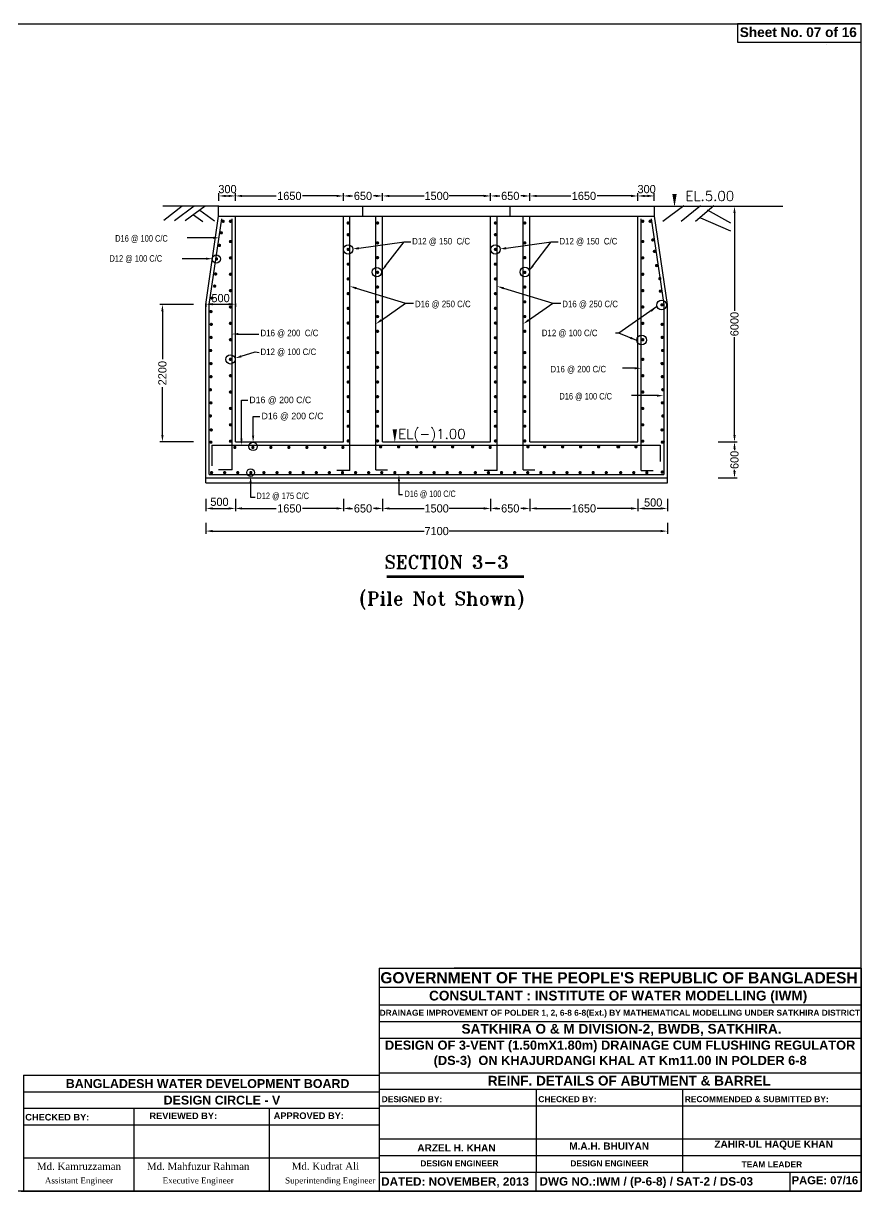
# Model space of a CAD drawing. Extents: x -377620 to 406987, y -326460 to -226264.
# Drawn here: x 114362 to 145096, y -270393 to -227565 of the extents above; entities that cross this region are included whole.
import ezdxf

# ---------------------------------------------------------------- set-up
doc = ezdxf.new("R2010")
doc.units = 0
doc.header["$LTSCALE"] = 300
doc.header["$MEASUREMENT"] = 0
doc.layers.get('DEFPOINTS').update_dxf_attribs({"linetype": 'CONTINUOUS'})
doc.layers.add('Left Bank Profile', color=7, linetype='CONTINUOUS', lineweight=25)
doc.layers.add('LINE', color=7, linetype='CONTINUOUS')
doc.styles.add('BIG', font='ROMANT.SHX')
doc.dimstyles.new('3', dxfattribs={"dimtxt": 225, "dimasz": 350, "dimexe": 100, "dimexo": 25, "dimgap": 9, "dimtad": 0, "dimdec": 0, "dimzin": 0, "dimdsep": 46, "dimtxsty": 'Standard', "dimcen": 0, "dimclrd": 5, "dimclre": 6, "dimclrt": 256, "dimadec": 0, "dimazin": 0, "dimtfac": 1, "dimtdec": 0, "dimtofl": 0, "dimtmove": 2, "dimatfit": 3, "dimfxl": 1, "dimtolj": 1, "dimtzin": 0, "dimarcsym": 0})

# ---------------------------------------------------------------- blocks, each defined once
blk = doc.blocks.new('*D246')
at = {"layer": 'DEFPOINTS', "color": 0}
for p in [(127534, -244966), (131494, -244966), (131494, -245348)]:
    blk.add_point(p, dxfattribs=at)
at = {"layer": 'LINE', "color": 7, "lineweight": -2}
for p, q in [((127534, -244991), (127534, -245448)), ((127784, -245348), (129055, -245348)), ((131244, -245348), (129973, -245348)), ((131494, -244991), (131494, -245448))]:
    blk.add_line(p, q, dxfattribs=at)
at = {"layer": 'LINE', "color": 7}
for points in [[(127784, -245306), (127784, -245389), (127534, -245348)], [(131244, -245306), (131244, -245389), (131494, -245348)]]:
    blk.add_solid(points, dxfattribs=at)
at = {"layer": 'LINE', "color": 7, "insert": (129514, -245348), "char_height": 300, "attachment_point": 5}
blk.add_mtext('\\A1;1500', dxfattribs=at)
blk = doc.blocks.new('*D247')
at = {"layer": 'DEFPOINTS', "color": 0}
for p in [(126094, -244966), (127534, -244966), (127534, -245348)]:
    blk.add_point(p, dxfattribs=at)
at = {"layer": 'LINE', "color": 7, "lineweight": -2}
for p, q in [((126094, -244991), (126094, -245448)), ((126344, -245348), (126430, -245348)), ((127284, -245348), (127198, -245348)), ((127534, -244991), (127534, -245448))]:
    blk.add_line(p, q, dxfattribs=at)
at = {"layer": 'LINE', "color": 7}
for points in [[(126344, -245306), (126344, -245389), (126094, -245348)], [(127284, -245306), (127284, -245389), (127534, -245348)]]:
    blk.add_solid(points, dxfattribs=at)
at = {"layer": 'LINE', "color": 7, "insert": (126814, -245348), "char_height": 300, "attachment_point": 5}
blk.add_mtext('\\A1;650', dxfattribs=at)
blk = doc.blocks.new('*D248')
at = {"layer": 'DEFPOINTS', "color": 0}
for p in [(127534, -234095), (131494, -233892), (131494, -234095)]:
    blk.add_point(p, dxfattribs=at)
at = {"layer": 'LINE', "color": 7, "lineweight": -2}
for p, q in [((127534, -234070), (127534, -233792)), ((131494, -234070), (131494, -233792)), ((127784, -233892), (129055, -233892)), ((131244, -233892), (129973, -233892))]:
    blk.add_line(p, q, dxfattribs=at)
at = {"layer": 'LINE', "color": 7}
for points in [[(127784, -233850), (127784, -233933), (127534, -233892)], [(131244, -233850), (131244, -233933), (131494, -233892)]]:
    blk.add_solid(points, dxfattribs=at)
at = {"layer": 'LINE', "color": 7, "insert": (129514, -233892), "char_height": 300, "attachment_point": 5}
blk.add_mtext('\\A1;1500', dxfattribs=at)
blk = doc.blocks.new('*D249')
at = {"layer": 'DEFPOINTS', "color": 0}
for p in [(126094, -234095), (127534, -233892), (127534, -234095)]:
    blk.add_point(p, dxfattribs=at)
at = {"layer": 'LINE', "color": 7, "lineweight": -2}
for p, q in [((126094, -234070), (126094, -233792)), ((127534, -234070), (127534, -233792)), ((126344, -233892), (126430, -233892)), ((127284, -233892), (127198, -233892))]:
    blk.add_line(p, q, dxfattribs=at)
at = {"layer": 'LINE', "color": 7}
for points in [[(126344, -233850), (126344, -233933), (126094, -233892)], [(127284, -233850), (127284, -233933), (127534, -233892)]]:
    blk.add_solid(points, dxfattribs=at)
at = {"layer": 'LINE', "color": 7, "insert": (126814, -233892), "char_height": 300, "attachment_point": 5}
blk.add_mtext('\\A1;650', dxfattribs=at)
blk = doc.blocks.new('1')
at = {"layer": 'LINE', "const_width": 25}
blk.add_lwpolyline([(12, 0, 1), (37, 0, 1)], format="xyb", close=True, dxfattribs=at)
blk = doc.blocks.new('2')
at = {"layer": 'LINE'}
blk.add_blockref('1', (-25, -25), dxfattribs=at)
blk = doc.blocks.new('*D250')
at = {"layer": 'DEFPOINTS', "color": 0}
for p in [(120622, -237868), (119460, -242908), (120622, -242908)]:
    blk.add_point(p, dxfattribs=at)
at = {"layer": 'LINE', "color": 7, "lineweight": -2}
for p, q in [((120597, -237868), (119360, -237868)), ((119460, -238118), (119460, -239879)), ((119460, -242658), (119460, -240897)), ((120597, -242908), (119360, -242908))]:
    blk.add_line(p, q, dxfattribs=at)
at = {"layer": 'LINE', "color": 7}
for points in [[(119418, -238118), (119502, -238118), (119460, -237868)], [(119418, -242658), (119502, -242658), (119460, -242908)]]:
    blk.add_solid(points, dxfattribs=at)
at = {"layer": 'LINE', "color": 7, "insert": (119460, -240388), "char_height": 300, "attachment_point": 5, "rotation": 90}
blk.add_mtext('\\A1;2200', dxfattribs=at)
blk = doc.blocks.new('*D251')
at = {"layer": 'DEFPOINTS', "color": 0}
for p in [(122134, -244966), (126094, -244966), (126094, -245348)]:
    blk.add_point(p, dxfattribs=at)
at = {"layer": 'LINE', "color": 7, "lineweight": -2}
for p, q in [((122134, -244991), (122134, -245448)), ((122384, -245348), (123630, -245348)), ((125844, -245348), (124598, -245348)), ((126094, -244991), (126094, -245448))]:
    blk.add_line(p, q, dxfattribs=at)
at = {"layer": 'LINE', "color": 7}
for points in [[(122384, -245306), (122384, -245389), (122134, -245348)], [(125844, -245306), (125844, -245389), (126094, -245348)]]:
    blk.add_solid(points, dxfattribs=at)
at = {"layer": 'LINE', "color": 7, "insert": (124114, -245348), "char_height": 300, "attachment_point": 5}
blk.add_mtext('\\A1;1650', dxfattribs=at)
blk = doc.blocks.new('*D252')
at = {"layer": 'DEFPOINTS', "color": 0}
for p in [(121054, -244966), (122134, -244966), (122134, -245348)]:
    blk.add_point(p, dxfattribs=at)
at = {"layer": 'LINE', "color": 7, "lineweight": -2}
for p, q in [((121054, -244991), (121054, -245448)), ((121304, -245348), (121884, -245348)), ((122134, -244991), (122134, -245448))]:
    blk.add_line(p, q, dxfattribs=at)
at = {"layer": 'LINE', "color": 7}
for points in [[(121304, -245306), (121304, -245389), (121054, -245348)], [(121884, -245306), (121884, -245389), (122134, -245348)]]:
    blk.add_solid(points, dxfattribs=at)
at = {"layer": 'LINE', "color": 7, "insert": (121552, -245107), "char_height": 300, "attachment_point": 5}
blk.add_mtext('\\A1;500', dxfattribs=at)
blk = doc.blocks.new('*D253')
at = {"layer": 'DEFPOINTS', "color": 0}
for p in [(121054, -237808), (122134, -237808), (122134, -237859)]:
    blk.add_point(p, dxfattribs=at)
at = {"layer": 'LINE', "color": 7, "lineweight": -2}
for p, q in [((121054, -237833), (121054, -237959)), ((121304, -237859), (121884, -237859)), ((122134, -237833), (122134, -237959))]:
    blk.add_line(p, q, dxfattribs=at)
at = {"layer": 'LINE', "color": 7}
for points in [[(121304, -237818), (121304, -237901), (121054, -237859)], [(121884, -237818), (121884, -237901), (122134, -237859)]]:
    blk.add_solid(points, dxfattribs=at)
at = {"layer": 'LINE', "color": 7, "insert": (121592, -237638), "char_height": 300, "attachment_point": 5}
blk.add_mtext('\\A1;500', dxfattribs=at)
blk = doc.blocks.new('*D255')
at = {"layer": 'DEFPOINTS', "color": 0}
for p in [(122134, -234095), (126094, -233892), (126094, -234095)]:
    blk.add_point(p, dxfattribs=at)
at = {"layer": 'LINE', "color": 7, "lineweight": -2}
for p, q in [((122134, -234070), (122134, -233792)), ((126094, -234070), (126094, -233792)), ((122384, -233892), (123630, -233892)), ((125844, -233892), (124598, -233892))]:
    blk.add_line(p, q, dxfattribs=at)
at = {"layer": 'LINE', "color": 7}
for points in [[(122384, -233850), (122384, -233933), (122134, -233892)], [(125844, -233850), (125844, -233933), (126094, -233892)]]:
    blk.add_solid(points, dxfattribs=at)
at = {"layer": 'LINE', "color": 7, "insert": (124114, -233892), "char_height": 300, "attachment_point": 5}
blk.add_mtext('\\A1;1650', dxfattribs=at)
blk = doc.blocks.new('*D256')
at = {"layer": 'DEFPOINTS', "color": 0}
for p in [(121534, -234095), (122134, -233892), (122134, -234095)]:
    blk.add_point(p, dxfattribs=at)
at = {"layer": 'LINE', "color": 7, "lineweight": -2}
for p, q in [((121534, -234070), (121534, -233792)), ((122134, -234070), (122134, -233792)), ((121784, -233892), (121884, -233892))]:
    blk.add_line(p, q, dxfattribs=at)
at = {"layer": 'LINE', "color": 7}
for points in [[(121784, -233850), (121784, -233933), (121534, -233892)], [(121884, -233850), (121884, -233933), (122134, -233892)]]:
    blk.add_solid(points, dxfattribs=at)
at = {"layer": 'LINE', "color": 7, "insert": (121846, -233643), "char_height": 300, "attachment_point": 5}
blk.add_mtext('\\A1;300', dxfattribs=at)
blk = doc.blocks.new('*D262')
at = {"layer": 'DEFPOINTS', "color": 0}
for p in [(139815, -234268), (140435, -234268), (139815, -242908)]:
    blk.add_point(p, dxfattribs=at)
at = {"layer": 'LINE', "color": 7, "lineweight": -2}
for p, q in [((139840, -234268), (140535, -234268)), ((140435, -234518), (140435, -238104)), ((140435, -242658), (140435, -239072)), ((139840, -242908), (140535, -242908))]:
    blk.add_line(p, q, dxfattribs=at)
at = {"layer": 'LINE', "color": 7}
for points in [[(140394, -234518), (140477, -234518), (140435, -234268)], [(140394, -242658), (140477, -242658), (140435, -242908)]]:
    blk.add_solid(points, dxfattribs=at)
at = {"layer": 'LINE', "color": 7, "insert": (140435, -238588), "char_height": 300, "attachment_point": 5, "rotation": 90}
blk.add_mtext('\\A1;6000', dxfattribs=at)
blk = doc.blocks.new('*D263')
at = {"layer": 'DEFPOINTS', "color": 0}
for p in [(132934, -244966), (136894, -244966), (136894, -245348)]:
    blk.add_point(p, dxfattribs=at)
at = {"layer": 'LINE', "color": 7, "lineweight": -2}
for p, q in [((132934, -244991), (132934, -245448)), ((133184, -245348), (134430, -245348)), ((136644, -245348), (135398, -245348)), ((136894, -244991), (136894, -245448))]:
    blk.add_line(p, q, dxfattribs=at)
at = {"layer": 'LINE', "color": 7}
for points in [[(133184, -245306), (133184, -245389), (132934, -245348)], [(136644, -245306), (136644, -245389), (136894, -245348)]]:
    blk.add_solid(points, dxfattribs=at)
at = {"layer": 'LINE', "color": 7, "insert": (134914, -245348), "char_height": 300, "attachment_point": 5}
blk.add_mtext('\\A1;1650', dxfattribs=at)
blk = doc.blocks.new('*D264')
at = {"layer": 'DEFPOINTS', "color": 0}
for p in [(131494, -244966), (132934, -244966), (132934, -245348)]:
    blk.add_point(p, dxfattribs=at)
at = {"layer": 'LINE', "color": 7, "lineweight": -2}
for p, q in [((131494, -244991), (131494, -245448)), ((131744, -245348), (131830, -245348)), ((132684, -245348), (132598, -245348)), ((132934, -244991), (132934, -245448))]:
    blk.add_line(p, q, dxfattribs=at)
at = {"layer": 'LINE', "color": 7}
for points in [[(131744, -245306), (131744, -245389), (131494, -245348)], [(132684, -245306), (132684, -245389), (132934, -245348)]]:
    blk.add_solid(points, dxfattribs=at)
at = {"layer": 'LINE', "color": 7, "insert": (132214, -245348), "char_height": 300, "attachment_point": 5}
blk.add_mtext('\\A1;650', dxfattribs=at)
blk = doc.blocks.new('*D265')
at = {"layer": 'DEFPOINTS', "color": 0}
for p in [(136894, -244966), (137974, -244966), (137974, -245348)]:
    blk.add_point(p, dxfattribs=at)
at = {"layer": 'LINE', "color": 7, "lineweight": -2}
for p, q in [((136894, -244991), (136894, -245448)), ((137144, -245348), (137724, -245348)), ((137974, -244991), (137974, -245448))]:
    blk.add_line(p, q, dxfattribs=at)
at = {"layer": 'LINE', "color": 7}
for points in [[(137144, -245306), (137144, -245389), (136894, -245348)], [(137724, -245306), (137724, -245389), (137974, -245348)]]:
    blk.add_solid(points, dxfattribs=at)
at = {"layer": 'LINE', "color": 7, "insert": (137454, -245131), "char_height": 300, "attachment_point": 5}
blk.add_mtext('\\A1;500', dxfattribs=at)
blk = doc.blocks.new('*D266')
at = {"layer": 'DEFPOINTS', "color": 0}
for p in [(139815, -242908), (140435, -242908), (139815, -244228)]:
    blk.add_point(p, dxfattribs=at)
at = {"layer": 'LINE', "color": 7, "lineweight": -2}
for p, q in [((139840, -242908), (140535, -242908)), ((140435, -243158), (140435, -243209)), ((140435, -243978), (140435, -243927)), ((139840, -244228), (140535, -244228))]:
    blk.add_line(p, q, dxfattribs=at)
at = {"layer": 'LINE', "color": 7}
for points in [[(140394, -243158), (140477, -243158), (140435, -242908)], [(140394, -243978), (140477, -243978), (140435, -244228)]]:
    blk.add_solid(points, dxfattribs=at)
at = {"layer": 'LINE', "color": 7, "insert": (140435, -243568), "char_height": 300, "attachment_point": 5, "rotation": 90}
blk.add_mtext('\\A1;600', dxfattribs=at)
blk = doc.blocks.new('*D270')
at = {"layer": 'DEFPOINTS', "color": 0}
for p in [(132934, -234095), (136894, -233892), (136894, -234095)]:
    blk.add_point(p, dxfattribs=at)
at = {"layer": 'LINE', "color": 7, "lineweight": -2}
for p, q in [((132934, -234070), (132934, -233792)), ((136894, -234070), (136894, -233792)), ((133184, -233892), (134430, -233892)), ((136644, -233892), (135398, -233892))]:
    blk.add_line(p, q, dxfattribs=at)
at = {"layer": 'LINE', "color": 7}
for points in [[(133184, -233850), (133184, -233933), (132934, -233892)], [(136644, -233850), (136644, -233933), (136894, -233892)]]:
    blk.add_solid(points, dxfattribs=at)
at = {"layer": 'LINE', "color": 7, "insert": (134914, -233892), "char_height": 300, "attachment_point": 5}
blk.add_mtext('\\A1;1650', dxfattribs=at)
blk = doc.blocks.new('*D271')
at = {"layer": 'DEFPOINTS', "color": 0}
for p in [(131494, -234095), (132934, -233892), (132934, -234095)]:
    blk.add_point(p, dxfattribs=at)
at = {"layer": 'LINE', "color": 7, "lineweight": -2}
for p, q in [((131494, -234070), (131494, -233792)), ((132934, -234070), (132934, -233792)), ((131744, -233892), (131830, -233892)), ((132684, -233892), (132598, -233892))]:
    blk.add_line(p, q, dxfattribs=at)
at = {"layer": 'LINE', "color": 7}
for points in [[(131744, -233850), (131744, -233933), (131494, -233892)], [(132684, -233850), (132684, -233933), (132934, -233892)]]:
    blk.add_solid(points, dxfattribs=at)
at = {"layer": 'LINE', "color": 7, "insert": (132214, -233892), "char_height": 300, "attachment_point": 5}
blk.add_mtext('\\A1;650', dxfattribs=at)
blk = doc.blocks.new('*D272')
at = {"layer": 'DEFPOINTS', "color": 0}
for p in [(136894, -234095), (137494, -233892), (137494, -234095)]:
    blk.add_point(p, dxfattribs=at)
at = {"layer": 'LINE', "color": 7, "lineweight": -2}
for p, q in [((136894, -234070), (136894, -233792)), ((137494, -234070), (137494, -233792)), ((137144, -233892), (137244, -233892))]:
    blk.add_line(p, q, dxfattribs=at)
at = {"layer": 'LINE', "color": 7}
for points in [[(137144, -233850), (137144, -233933), (136894, -233892)], [(137244, -233850), (137244, -233933), (137494, -233892)]]:
    blk.add_solid(points, dxfattribs=at)
at = {"layer": 'LINE', "color": 7, "insert": (137213, -233643), "char_height": 300, "attachment_point": 5}
blk.add_mtext('\\A1;300', dxfattribs=at)
blk = doc.blocks.new('*D377')
at = {"layer": 'DEFPOINTS', "color": 0}
for p in [(121054, -245854), (137974, -245854), (137974, -246178)]:
    blk.add_point(p, dxfattribs=at)
at = {"layer": 'LINE', "color": 7, "lineweight": -2}
for p, q in [((121054, -245879), (121054, -246278)), ((121304, -246178), (129055, -246178)), ((137724, -246178), (129973, -246178)), ((137974, -245879), (137974, -246278))]:
    blk.add_line(p, q, dxfattribs=at)
at = {"layer": 'LINE', "color": 7}
for points in [[(121304, -246136), (121304, -246220), (121054, -246178)], [(137724, -246136), (137724, -246220), (137974, -246178)]]:
    blk.add_solid(points, dxfattribs=at)
at = {"layer": 'LINE', "color": 7, "insert": (129514, -246178), "char_height": 300, "attachment_point": 5}
blk.add_mtext('\\A1;7100', dxfattribs=at)

msp = doc.modelspace()

# ---------------------------------------------------------------- linework, layer by layer
at = {"layer": 'LINE', "color": 7}
for p, q in [((121533.6785, -234267.505), (119476.7621, -234267.505)), ((120188.5373, -234263.2549), (119511.9115, -234789.9603)), ((120619.1175, -234272.0333), (119898.5549, -234807.5171)), ((121023.3354, -234263.2549), (120293.9854, -234807.5171)), ((121520.0936, -234627.505), (121520.0936, -234267.505)), ((121533.6785, -234267.505), (122133.6785, -234267.505)), ((122133.6785, -234267.505), (131493.6785, -234267.505)), ((126093.6785, -234267.505), (127533.6785, -234267.505)), ((126813.6785, -234627.505), (126813.6785, -234267.505)), ((131493.6785, -234267.505), (137507.2634, -234267.505)), ((132213.6785, -234627.505), (132213.6785, -234267.505)), ((136893.6785, -234267.505), (137493.6785, -234267.505)), ((137493.6785, -234267.505), (142202.1484, -234267.505)), ((137507.2634, -234627.505), (137507.2634, -234267.505)), ((138573.0905, -234258.4487), (137809.0784, -234830.8758)), ((139193.8505, -234258.4487), (138477.5891, -234830.8758)), ((139671.358, -234258.4487), (139002.8474, -234830.8758)), ((120601.5428, -234579.2781), (120944.2493, -234825.0739)), ((120830.0138, -234412.4881), (121374.8294, -234807.5171)), ((121053.6785, -237867.505), (121520.0936, -234627.505)), ((121520.0936, -234627.505), (137507.2634, -234627.505)), ((122133.6785, -242907.505), (122133.6785, -234627.505)), ((126093.6785, -242907.505), (126093.6785, -234627.505)), ((126330.476, -243955.3685), (126330.476, -234627.505)), ((127285.7573, -243934.3685), (127285.7573, -234627.505)), ((127533.6785, -242907.505), (127533.6785, -234627.505)), ((131493.6785, -242907.505), (131493.6785, -234627.505)), ((131730.476, -243955.3685), (131730.476, -234627.505)), ((132685.7573, -243934.3685), (132685.7573, -234627.505)), ((132933.6785, -242907.505), (132933.6785, -234627.505)), ((136893.6785, -242907.505), (136893.6785, -234627.505)), ((137973.6785, -237867.505), (137507.2634, -234627.505)), ((139193.8505, -234687.7691), (140292.118, -235164.7916)), ((139432.6042, -234401.5555), (140292.118, -234878.5781)), ((121173.4356, -237875.1357), (121633.5668, -234733.7556)), ((122013.6785, -243024.3095), (122013.6785, -234729.8348)), ((137013.6785, -243024.3095), (137013.6785, -234729.8348)), ((137853.9213, -237875.1357), (137393.7124, -234732.5371)), ((121309.9989, -235426.6829), (120368.4558, -235426.6829)), ((126662.1106, -235805.828), (128318.828, -235574.8929)), ((127642.6162, -236455.4879), (128318.828, -235574.8929)), ((128318.828, -235574.8929), (128568.4801, -235574.8929)), ((132062.1106, -235805.828), (133718.828, -235574.8929)), ((133042.6162, -236455.4879), (133718.828, -235574.8929)), ((133718.828, -235574.8929), (133968.4801, -235574.8929)), ((121054.9606, -236191.8617), (120183.5234, -236191.8617)), ((126566.0572, -237272.6726), (128377.5696, -237819.4801)), ((131966.0572, -237272.6726), (133777.5696, -237819.4801)), ((121053.6785, -243032.3108), (121053.6785, -237867.505)), ((121173.6785, -242914.5621), (121173.6785, -237867.505)), ((127487.2805, -238444.4532), (128377.5696, -237819.4801)), ((128377.5696, -237819.4801), (128671.278, -237819.4801)), ((132887.2805, -238444.4532), (133777.5696, -237819.4801)), ((133777.5696, -237819.4801), (134071.278, -237819.4801)), ((137853.6785, -242914.5621), (137853.6785, -237867.505)), ((137973.6785, -243032.3108), (137973.6785, -237867.505)), ((122244.9779, -238953.1745), (123000.3519, -238953.1745)), ((122350.5719, -239770.547), (122862.0701, -239607.9629)), ((122862.0701, -239607.9629), (123013.4791, -239624.769)), ((136771.9612, -240208.4417), (136334.582, -240208.4417)), ((122358.222, -241381.0459), (122587.1513, -241381.0459)), ((122358.222, -242787.7083), (122358.222, -241381.0459)), ((137595.3467, -241212.317), (136653.8036, -241212.317)), ((122785.5562, -241975.6739), (123029.7474, -241975.6739)), ((122785.5562, -242680.98), (122785.5562, -241975.6739)), ((121053.6785, -244407.505), (121053.6785, -243032.3108)), ((121173.6785, -244107.505), (121173.6785, -242907.505)), ((121173.6785, -244107.505), (121173.6785, -242914.5621)), ((121274.3836, -243027.505), (121274.3836, -243782.3685)), ((121274.3836, -243027.505), (122013.6785, -243027.505)), ((122013.6785, -243928.3685), (122013.6785, -243024.3095)), ((122013.6785, -243027.505), (137706.3836, -243027.505)), ((122133.6785, -242907.505), (126093.6785, -242907.505)), ((127533.6785, -242907.505), (131493.6785, -242907.505)), ((132933.6785, -242907.505), (136893.6785, -242907.505)), ((137013.6785, -243953.3685), (137013.6785, -243027.505)), ((137706.3836, -243027.505), (137706.3836, -243622.3685)), ((137848.0184, -242912.0301), (137848.0184, -244107.505)), ((137973.6785, -244407.505), (137973.6785, -242907.505)), ((121173.6785, -244107.505), (137848.0184, -244107.505)), ((122013.6785, -243928.3685), (121511.3836, -243928.3685)), ((126330.476, -243955.3685), (125856.3836, -243955.3685)), ((127285.7573, -243934.3685), (127718.3836, -243934.3685)), ((131730.476, -243955.3685), (131256.3836, -243955.3685)), ((132685.7573, -243934.3685), (133118.3836, -243934.3685)), ((137013.6785, -243953.3685), (137454.3836, -243953.3685)), ((121053.6785, -244227.505), (137973.6785, -244227.505)), ((121053.6785, -244407.505), (137973.6785, -244407.505)), ((122693.9849, -244411.2242), (122693.9849, -244933.5682)), ((128131.3473, -244347.3705), (128131.3473, -244830.7261)), ((122693.9849, -244930.5714), (122861.8661, -244930.5714)), ((128131.3473, -244830.7261), (128260.6454, -244830.7261)), ((145075.0442, -262204.8814), (145075.0442, -270371.8278)), ((114282.0727, -270371.8278), (145075.0442, -270371.8278))]:
    msp.add_line(p, q, dxfattribs=at)
at = {"layer": 'LINE', "color": 7, "lineweight": 40, "const_width": 42.8247}
msp.add_lwpolyline([(84569.8442, -270371.8278), (145075.0442, -270371.8278), (145075.0442, -227586.0078), (84569.8442, -227586.0078)], close=True, dxfattribs=at)
at = {"layer": 'LINE'}
msp.add_lwpolyline([(145075.0442, -227586.0078), (140541.0442, -227586.0078), (140541.0442, -228251.0078), (145075.0442, -228251.0078)], close=True, dxfattribs=at)
at = {"layer": 'LINE', "color": 7, "const_width": 60}
for points in [[(121924.4014, -234819.1713, 1), (121984.4014, -234819.1713, 1)], [(126239.6888, -234883.074, 1), (126299.6888, -234883.074, 1)], [(127318.1897, -234883.074, 1), (127378.1897, -234883.074, 1)], [(131639.6888, -234883.074, 1), (131699.6888, -234883.074, 1)], [(132718.1897, -234883.074, 1), (132778.1897, -234883.074, 1)], [(137102.9555, -234819.1713, -1), (137042.9555, -234819.1713, -1)], [(121924.4014, -235561.7812, 1), (121984.4014, -235561.7812, 1)], [(126239.6888, -235312.3609, 1), (126299.6888, -235312.3609, 1)], [(127318.1897, -235612.3609, 1), (127378.1897, -235612.3609, 1)], [(131639.6888, -235312.3609, 1), (131699.6888, -235312.3609, 1)], [(132718.1897, -235612.3609, 1), (132778.1897, -235612.3609, 1)], [(137102.9555, -235561.7812, -1), (137042.9555, -235561.7812, -1)], [(126239.6888, -235852.3609, 1), (126299.6888, -235852.3609, 1)], [(131639.6888, -235852.3609, 1), (131699.6888, -235852.3609, 1)], [(121924.4014, -236161.7812, 1), (121984.4014, -236161.7812, 1)], [(126239.6888, -236392.3609, 1), (126299.6888, -236392.3609, 1)], [(127318.1897, -236152.3609, 1), (127378.1897, -236152.3609, 1)], [(131639.6888, -236392.3609, 1), (131699.6888, -236392.3609, 1)], [(132718.1897, -236152.3609, 1), (132778.1897, -236152.3609, 1)], [(137102.9555, -236161.7812, -1), (137042.9555, -236161.7812, -1)], [(121924.4014, -236761.7812, 1), (121984.4014, -236761.7812, 1)], [(127318.1897, -236692.3609, 1), (127378.1897, -236692.3609, 1)], [(132718.1897, -236692.3609, 1), (132778.1897, -236692.3609, 1)], [(137102.9555, -236761.7812, -1), (137042.9555, -236761.7812, -1)], [(126239.6888, -236932.3609, 1), (126299.6888, -236932.3609, 1)], [(127318.1897, -237232.3609, 1), (127378.1897, -237232.3609, 1)], [(131639.6888, -236932.3609, 1), (131699.6888, -236932.3609, 1)], [(132718.1897, -237232.3609, 1), (132778.1897, -237232.3609, 1)], [(121924.4014, -237361.7812, 1), (121984.4014, -237361.7812, 1)], [(126239.6888, -237472.3609, 1), (126299.6888, -237472.3609, 1)], [(131639.6888, -237472.3609, 1), (131699.6888, -237472.3609, 1)], [(137102.9555, -237361.7812, -1), (137042.9555, -237361.7812, -1)], [(121924.4014, -237961.7812, 1), (121984.4014, -237961.7812, 1)], [(126239.6888, -238012.3609, 1), (126299.6888, -238012.3609, 1)], [(127318.1897, -237772.3609, 1), (127378.1897, -237772.3609, 1)], [(131639.6888, -238012.3609, 1), (131699.6888, -238012.3609, 1)], [(132718.1897, -237772.3609, 1), (132778.1897, -237772.3609, 1)], [(137102.9555, -237961.7812, -1), (137042.9555, -237961.7812, -1)], [(121924.4014, -238561.7812, 1), (121984.4014, -238561.7812, 1)], [(126239.6888, -238552.3609, 1), (126299.6888, -238552.3609, 1)], [(127318.1897, -238312.3609, 1), (127378.1897, -238312.3609, 1)], [(131639.6888, -238552.3609, 1), (131699.6888, -238552.3609, 1)], [(132718.1897, -238312.3609, 1), (132778.1897, -238312.3609, 1)], [(137102.9555, -238561.7812, -1), (137042.9555, -238561.7812, -1)], [(127318.1897, -238852.3609, 1), (127378.1897, -238852.3609, 1)], [(132718.1897, -238852.3609, 1), (132778.1897, -238852.3609, 1)], [(121924.4014, -239161.7812, 1), (121984.4014, -239161.7812, 1)], [(126239.6888, -239092.3609, 1), (126299.6888, -239092.3609, 1)], [(131639.6888, -239092.3609, 1), (131699.6888, -239092.3609, 1)], [(137102.9555, -239161.7812, -1), (137042.9555, -239161.7812, -1)], [(121924.4014, -239881.7812, 1), (121984.4014, -239881.7812, 1)], [(126239.6888, -239632.3609, 1), (126299.6888, -239632.3609, 1)], [(127318.1897, -239632.3609, 1), (127378.1897, -239632.3609, 1)], [(131639.6888, -239632.3609, 1), (131699.6888, -239632.3609, 1)], [(132718.1897, -239632.3609, 1), (132778.1897, -239632.3609, 1)], [(137102.9555, -239881.7812, -1), (137042.9555, -239881.7812, -1)], [(126239.6888, -240172.3609, 1), (126299.6888, -240172.3609, 1)], [(127318.1897, -240172.3609, 1), (127378.1897, -240172.3609, 1)], [(131639.6888, -240172.3609, 1), (131699.6888, -240172.3609, 1)], [(132718.1897, -240172.3609, 1), (132778.1897, -240172.3609, 1)], [(121924.4014, -240481.7812, 1), (121984.4014, -240481.7812, 1)], [(126239.6888, -240712.3609, 1), (126299.6888, -240712.3609, 1)], [(127318.1897, -240712.3609, 1), (127378.1897, -240712.3609, 1)], [(131639.6888, -240712.3609, 1), (131699.6888, -240712.3609, 1)], [(132718.1897, -240712.3609, 1), (132778.1897, -240712.3609, 1)], [(137102.9555, -240481.7812, -1), (137042.9555, -240481.7812, -1)], [(121924.4014, -241081.7812, 1), (121984.4014, -241081.7812, 1)], [(137102.9555, -241081.7812, -1), (137042.9555, -241081.7812, -1)], [(126239.6888, -241252.3609, 1), (126299.6888, -241252.3609, 1)], [(127318.1897, -241252.3609, 1), (127378.1897, -241252.3609, 1)], [(131639.6888, -241252.3609, 1), (131699.6888, -241252.3609, 1)], [(132718.1897, -241252.3609, 1), (132778.1897, -241252.3609, 1)], [(121924.4014, -241681.7812, 1), (121984.4014, -241681.7812, 1)], [(126239.6888, -241792.3609, 1), (126299.6888, -241792.3609, 1)], [(127318.1897, -241792.3609, 1), (127378.1897, -241792.3609, 1)], [(131639.6888, -241792.3609, 1), (131699.6888, -241792.3609, 1)], [(132718.1897, -241792.3609, 1), (132778.1897, -241792.3609, 1)], [(137102.9555, -241681.7812, -1), (137042.9555, -241681.7812, -1)], [(121924.4014, -242281.7812, 1), (121984.4014, -242281.7812, 1)], [(126239.6888, -242332.3609, 1), (126299.6888, -242332.3609, 1)], [(127318.1897, -242332.3609, 1), (127378.1897, -242332.3609, 1)], [(131639.6888, -242332.3609, 1), (131699.6888, -242332.3609, 1)], [(132718.1897, -242332.3609, 1), (132778.1897, -242332.3609, 1)], [(137102.9555, -242281.7812, -1), (137042.9555, -242281.7812, -1)], [(121924.4014, -242881.7812, 1), (121984.4014, -242881.7812, 1)], [(126239.6888, -242872.3609, 1), (126299.6888, -242872.3609, 1)], [(127318.1897, -242872.3609, 1), (127378.1897, -242872.3609, 1)], [(131639.6888, -242872.3609, 1), (131699.6888, -242872.3609, 1)], [(132718.1897, -242872.3609, 1), (132778.1897, -242872.3609, 1)], [(137102.9555, -242881.7812, -1), (137042.9555, -242881.7812, -1)], [(122086.581, -243110.109, 1), (122146.581, -243110.109, 1)], [(122746.581, -243110.109, 1), (122806.581, -243110.109, 1)], [(123406.581, -243110.109, 1), (123466.581, -243110.109, 1)], [(124066.581, -243110.109, 1), (124126.581, -243110.109, 1)], [(124726.581, -243110.109, 1), (124786.581, -243110.109, 1)], [(125386.581, -243110.109, 1), (125446.581, -243110.109, 1)], [(126046.581, -243110.109, 1), (126106.581, -243110.109, 1)], [(127431.1463, -243089.089, 1), (127491.1463, -243089.089, 1)], [(128091.1463, -243089.089, 1), (128151.1463, -243089.089, 1)], [(128751.1463, -243089.089, 1), (128811.1463, -243089.089, 1)], [(129411.1463, -243089.089, 1), (129471.1463, -243089.089, 1)], [(130071.1463, -243089.089, 1), (130131.1463, -243089.089, 1)], [(130804.1463, -243089.089, 1), (130864.1463, -243089.089, 1)], [(131446.581, -243110.109, 1), (131506.581, -243110.109, 1)], [(132831.1463, -243089.089, 1), (132891.1463, -243089.089, 1)], [(133444.1463, -243089.089, 1), (133504.1463, -243089.089, 1)], [(134104.1463, -243089.089, 1), (134164.1463, -243089.089, 1)], [(134764.1463, -243089.089, 1), (134824.1463, -243089.089, 1)], [(135424.1463, -243089.089, 1), (135484.1463, -243089.089, 1)], [(136131.1463, -243089.089, 1), (136191.1463, -243089.089, 1)], [(136157.1463, -243089.089, 1), (136217.1463, -243089.089, 1)], [(136791.1463, -243089.089, 1), (136851.1463, -243089.089, 1)], [(121231.7891, -244034.9989, 1), (121291.7891, -244034.9989, 1)], [(121711.7891, -244034.9989, 1), (121771.7891, -244034.9989, 1)], [(122191.7891, -244034.9989, 1), (122251.7891, -244034.9989, 1)], [(122671.7891, -244034.9989, 1), (122731.7891, -244034.9989, 1)], [(123151.7891, -244034.9989, 1), (123211.7891, -244034.9989, 1)], [(123631.7891, -244034.9989, 1), (123691.7891, -244034.9989, 1)], [(124111.7891, -244034.9989, 1), (124171.7891, -244034.9989, 1)], [(124591.7891, -244034.9989, 1), (124651.7891, -244034.9989, 1)], [(125071.7891, -244034.9989, 1), (125131.7891, -244034.9989, 1)], [(125551.7891, -244034.9989, 1), (125611.7891, -244034.9989, 1)], [(126031.7891, -244034.9989, 1), (126091.7891, -244034.9989, 1)], [(126511.7891, -244034.9989, 1), (126571.7891, -244034.9989, 1)], [(126991.7891, -244034.9989, 1), (127051.7891, -244034.9989, 1)], [(127471.7891, -244034.9989, 1), (127531.7891, -244034.9989, 1)], [(127951.7891, -244034.9989, 1), (128011.7891, -244034.9989, 1)], [(128431.7891, -244034.9989, 1), (128491.7891, -244034.9989, 1)], [(128911.7891, -244034.9989, 1), (128971.7891, -244034.9989, 1)], [(129391.7891, -244034.9989, 1), (129451.7891, -244034.9989, 1)], [(129871.7891, -244034.9989, 1), (129931.7891, -244034.9989, 1)], [(130351.7891, -244034.9989, 1), (130411.7891, -244034.9989, 1)], [(130903.7891, -244034.9989, 1), (130963.7891, -244034.9989, 1)], [(131383.7891, -244034.9989, 1), (131443.7891, -244034.9989, 1)], [(131863.7891, -244034.9989, 1), (131923.7891, -244034.9989, 1)], [(132343.7891, -244034.9989, 1), (132403.7891, -244034.9989, 1)], [(132823.7891, -244034.9989, 1), (132883.7891, -244034.9989, 1)], [(133303.7891, -244034.9989, 1), (133363.7891, -244034.9989, 1)], [(133783.7891, -244034.9989, 1), (133843.7891, -244034.9989, 1)], [(134263.7891, -244034.9989, 1), (134323.7891, -244034.9989, 1)], [(134743.7891, -244034.9989, 1), (134803.7891, -244034.9989, 1)], [(135223.7891, -244034.9989, 1), (135283.7891, -244034.9989, 1)], [(135703.7891, -244034.9989, 1), (135763.7891, -244034.9989, 1)], [(136231.7891, -244034.9989, 1), (136291.7891, -244034.9989, 1)], [(136711.7891, -244034.9989, 1), (136771.7891, -244034.9989, 1)], [(137191.7891, -244034.9989, 1), (137251.7891, -244034.9989, 1)], [(137755.9557, -244013.9787, 1), (137815.9557, -244013.9787, 1)]]:
    msp.add_lwpolyline(points, format="xyb", close=True, dxfattribs=at)
at = {"layer": 'LINE', "color": 7, "const_width": 96}
msp.add_lwpolyline([(127677.3382, -247851.5442), (132719.8186, -247851.5442)], dxfattribs=at)
at = {"layer": 'LINE', "color": 7}
for points in [[(127402.6445, -262204.8814), (145075.0442, -262204.8814)], [(127402.6445, -262204.8814), (127402.6445, -270371.8278)], [(145075.0442, -262204.8814), (130151.0798, -262204.8814)], [(145075.0442, -262204.8814), (130151.0798, -262204.8814)], [(127402.6445, -262901.9159), (145075.0442, -262901.9159)], [(127402.6445, -263544.2495), (145075.0442, -263544.2495)], [(127402.6445, -264151.1943), (145075.0442, -264151.1943)], [(127402.6445, -264766.4375), (145075.0442, -264766.4375)], [(114372.1696, -266123.2143), (127402.6445, -266123.2143)], [(114372.1696, -266123.2143), (114372.1696, -270371.8278)], [(127402.6445, -266035.7983), (145075.0442, -266035.7983)], [(114372.1696, -266730.1591), (127402.6445, -266730.1591)], [(127402.6445, -266642.7431), (145075.0442, -266642.7431)], [(133165.6364, -266642.7431), (133165.6364, -269677.467)], [(138529.6364, -266642.7431), (138529.6364, -269677.467)], [(127402.6445, -267249.6879), (145075.0442, -267249.6879)], [(114372.1696, -267337.1039), (127402.6445, -267337.1039)], [(118412.6994, -267346.1039), (118412.6994, -270380.8278)], [(123389.6275, -270371.8278), (123389.6275, -267337.1039)], [(114372.1696, -267944.0487), (127402.6445, -267944.0487)], [(127402.6445, -268463.5775), (145075.0442, -268463.5775)], [(114372.1696, -269157.9382), (127402.6445, -269157.9382)], [(127402.6445, -269070.5223), (145075.0442, -269070.5223)], [(127402.6445, -269677.467), (145075.0442, -269677.467)], [(133165.6364, -270371.8278), (133165.6364, -269677.467)], [(142470.5892, -270371.8278), (142470.5892, -269677.467)]]:
    msp.add_lwpolyline(points, dxfattribs=at)
for centre, radius in [((126269.6888, -235852.3609), 169.2278), ((131669.6888, -235852.3609), 169.2278), ((121437.193, -236202.3868), 149.8797), ((127320.5005, -236682.9975), 169.2278), ((132748.1897, -236681.1265), 176.5894), ((137762.0762, -237891.3581), 176.5894), ((137031.1627, -239173.5096), 176.5894), ((121954.4014, -239881.7812), 170.5494), ((122785.5562, -243073.449), 152.6194), ((122693.9849, -244034.0023), 137.3572)]:
    msp.add_circle(centre, radius, dxfattribs=at)
msp.add_arc((142813.5648, -227737.2939), 1138.7484, 329.0412438, 329.07629497, dxfattribs=at)
for p in [(137744.7999, -240024.4853), (137744.8904, -240026.8836), (137744.9809, -240029.2818), (137745.0714, -240031.6801), (137745.1619, -240034.0784), (121226.9891, -241497.0372), (121227.0796, -241494.6389), (121227.1701, -241492.2406), (121227.2606, -241489.8423), (121227.3511, -241487.444), (121227.4416, -241485.0457), (121227.5321, -241482.6474), (121227.6226, -241480.2491), (121227.7131, -241477.8508), (121227.8036, -241475.4525), (121209.3413, -241964.7043), (121209.4318, -241962.306), (121209.5223, -241959.9077), (121209.6128, -241957.5094), (121209.7033, -241955.1112), (121209.7938, -241952.7129), (121209.8843, -241950.3146), (121209.9748, -241947.9163), (121210.0653, -241945.518), (121210.1558, -241943.1197), (137837.1115, -242470.7442), (137837.202, -242473.1424), (137837.2925, -242475.5407), (137837.383, -242477.939), (137071.1567, -242859.2676), (137071.2472, -242861.6659), (137071.3377, -242864.0642), (137071.4282, -242866.4625), (137071.5187, -242868.8608), (137071.6092, -242871.2591), (137071.6997, -242873.6574), (137071.7902, -242876.0557), (137071.8807, -242878.454), (137071.9712, -242880.8523), (137072.0617, -242883.2506), (137072.1522, -242885.6488), (137072.2427, -242888.0471), (137072.3332, -242890.4454), (137072.4237, -242892.8437), (137072.5142, -242895.242), (137072.6047, -242897.6403), (137072.6952, -242900.0386), (137072.7857, -242902.4369), (137072.8762, -242904.8352), (137072.9667, -242907.2335), (137073.0572, -242909.6318), (137853.4923, -242904.8352), (137853.5828, -242907.2335), (137853.6733, -242909.6318)]:
    msp.add_point(p, dxfattribs=at)
for points in [[(138315.2139, -233820.4473), (138155.2139, -233820.4473), (138235.2139, -234300.4473)], [(121309.9989, -235386.6829), (121309.9989, -235466.6829), (121549.9989, -235426.6829)], [(126667.6329, -235845.445), (126656.5883, -235766.2111), (126424.4088, -235838.962)], [(132067.6329, -235845.445), (132056.5883, -235766.2111), (131824.4088, -235838.962)], [(121054.9606, -236151.8617), (121054.9606, -236231.8617), (121294.9606, -236191.8617)], [(127674.3415, -236479.8499), (127610.8909, -236431.1259), (127496.4445, -236645.8397)], [(133074.3415, -236479.8499), (133010.8909, -236431.1259), (132896.4445, -236645.8397)], [(126554.4983, -237310.9661), (126577.6162, -237234.3791), (126336.2963, -237203.3189)], [(131954.4983, -237310.9661), (131977.6162, -237234.3791), (131736.2963, -237203.3189)], [(127510.2627, -238477.1918), (127464.2983, -238411.7145), (127290.8486, -238582.3462)], [(132910.2627, -238477.1918), (132864.2983, -238411.7145), (132690.8486, -238582.3462)], [(122244.9779, -238993.1745), (122244.9779, -238913.1745), (122004.9779, -238953.1745)], [(122362.6888, -239808.6676), (122338.4549, -239732.4264), (122121.8484, -239843.2488)], [(136771.9612, -240168.4417), (136771.9612, -240248.4417), (137011.9612, -240208.4417)], [(137595.3467, -241172.317), (137595.3467, -241252.317), (137835.3467, -241212.317)], [(122398.222, -242787.7083), (122318.222, -242787.7083), (122358.222, -243027.7083)], [(122825.5562, -242680.98), (122745.5562, -242680.98), (122785.5562, -242920.98)], [(128060.7683, -242452.3073), (127900.7683, -242452.3073), (127980.7683, -242932.3073)], [(128091.3473, -244347.3705), (128171.3473, -244347.3705), (128131.3473, -244107.3705)], [(122653.9849, -244411.2242), (122733.9849, -244411.2242), (122693.9849, -244171.2242)]]:
    msp.add_solid(points, dxfattribs=at)

# ---------------------------------------------------------------- block references
at = {"layer": 'LINE', "color": 7, "yscale": 2.400000000023283, "zscale": 2.4}
for p, xscale, rotation in [((121626.1012, -234818.0242), 2.399999999979211, 87.83892051056841), ((137401.2557, -234818.0242), -2.399999999979211, 272.1610794894316), ((121557.716, -235239.6748), 2.399999999979211, 87.83892051056841), ((137498.0699, -235499.882), -2.399999999979211, 272.1610794894316), ((121493.3984, -235701.9559), 2.399999999979211, 87.83892051056841), ((137558.089, -235920.5652), -2.399999999979211, 272.1610794894316), ((121382.5169, -236196.8096), 2.399999999979211, 87.83892051056841), ((137635.2246, -236439.5407), -2.399999999979211, 272.1610794894316), ((121351.2436, -236749.2833), 2.399999999979211, 87.83892051056841), ((121315.7049, -237193.0659), 2.399999999979211, 87.83892051056841), ((137756.8414, -236919.1993), -2.399999999979211, 272.1610794894316), ((121217.0141, -237635.7854), 2.399999999979211, 87.83892051056841), ((137777.5035, -237379.1995), -2.399999999979211, 272.1610794894316), ((121180.7786, -238127.1805), 2.399999999979211, 87.83892051056841), ((137834.9606, -237878.5166), -2.399999999979211, 272.1610794894316), ((121192.5269, -238596.6366), 2.399999999979211, 87.83892051056841), ((137841.1816, -238595.1026), -2.399999999979211, 272.1610794894316), ((121184.7772, -239074.7612), 2.399999999979211, 87.83892051056841), ((137842.5798, -239074.7612), -2.399999999979211, 272.1610794894316), ((121166.6768, -239554.4198), 2.399999999979211, 87.83892051056841), ((137860.6801, -239554.4198), -2.399999999979211, 272.1610794894316), ((121181.9812, -240034.0784), 2.399999999979211, 87.83892051056841), ((137845.3758, -240034.0784), -2.399999999979211, 272.1610794894316), ((121180.5833, -240513.737), 2.399999999979211, 87.83892051056841), ((137846.7737, -240513.737), -2.399999999979211, 272.1610794894316), ((121162.4829, -240993.3956), 2.399999999979211, 87.83892051056841), ((137864.874, -240993.3956), -2.399999999979211, 272.1610794894316), ((121177.7872, -241473.0543), 2.399999999979211, 87.83892051056841), ((137849.5697, -241473.0543), -2.399999999979211, 272.1610794894316), ((121159.6867, -241952.7129), 2.399999999979211, 87.83892051056841), ((137867.6702, -241952.7129), -2.399999999979211, 272.1610794894316), ((121191.6934, -242465.7422), 2.399999999979211, 87.83892051056841), ((137835.6635, -242465.7422), -2.399999999979211, 272.1610794894316), ((121177.497, -242914.5621), 2.399999999979211, 87.83892051056841), ((137849.86, -242914.5621), -2.399999999979211, 272.1610794894316)]:
    msp.add_blockref('2', p, dxfattribs=dict(at, xscale=xscale, rotation=rotation))

# ---------------------------------------------------------------- texts
at = {"layer": 'Left Bank Profile', "attachment_point": 8}
for s, insert, char_height, width in [('{\\fArial|b1|i0|c0|p34;DRAINAGE IMPROVEMENT OF POLDER 1, 2, 6-8 6-8(Ext.) BY MATHEMATICAL MODELLING UNDER SATKHIRA DISTRICT}', (136232.3632, -264010.8947), 218.2440533, 18353.970731), ('{\\fArial|b1|i0|c0|p34;ARZEL H. KHAN}', (130240.662, -268920.7858), 264.093644, 27152.56831)]:
    msp.add_mtext(s, dxfattribs=dict(at, insert=insert, char_height=char_height, width=width))
at = {"layer": 'LINE', "color": 7, "style": 'BIG'}
for s, height, p in [('EL.5.00', 360, (138634.6802, -234073.1988)), ('EL(-)1.00', 360, (128108.4757, -242795.5601)), ('SECTION 3-3', 480, (127600.9371, -247554.2)), ('(Pile Not Shown)', 480, (126676.1269, -248887.7669))]:
    msp.add_text(s, height=height, dxfattribs=at).set_placement(p)
at = {"layer": 'LINE', "color": 7}
for s, width, p in [('D16 @ 100 C/C', 0.85, (117729.3822, -235568.1574)), ('D12 @ 150  C/C', 0.9, (128617.1353, -235669.9788)), ('D12 @ 150  C/C', 0.9, (134017.1353, -235669.9788)), ('D12 @ 100 C/C', 0.85, (117520.9417, -236302.8337)), ('D16 @ 250 C/C', 0.9, (128719.9332, -237971.1292)), ('D16 @ 250 C/C', 0.9, (134119.9332, -237971.1292)), ('D16 @ 200  C/C', 0.9, (123056.0652, -239034.5374)), ('D12 @ 100 C/C', 0.9, (133369.7328, -239032.581)), ('D12 @ 100 C/C', 0.9, (123056.0652, -239724.7631)), ('D16 @ 200 C/C', 0.9, (133685.7904, -240360.0671)), ('D16 @ 100 C/C', 0.85, (134014.7301, -241353.7915)), ('D12 @ 175 C/C', 0.85, (122904.5381, -245004.2252)), ('D16 @ 100 C/C', 0.8, (128339.2837, -244930.4532))]:
    msp.add_text(s, height=240, dxfattribs=dict(at, width=width)).set_placement(p)
for p in [(122646.3701, -241489.1828), (123095.6764, -242077.9172)]:
    msp.add_text('D16 @ 200 C/C', height=240, dxfattribs=at).set_placement(p)
for s, insert, char_height, width, attachment_point in [('{\\fArial|b1|i0|c0|p34;Sheet No. 07 of 16}', (142774.3335, -228071.0654), 356.60793, 18855.950215, 8), ("{\\fArial|b1|i0|c0|p34;\\H0.8x;GOVERNMENT OF THE PEOPLE'S REPUBLIC OF BANGLADESH}", (136200.8302, -262761.8015), 509.4399, 18855.950215, 8), ('{\\fArial|b1|i0|c0|p34;\\H1.094x;CONSULTANT : INSTITUTE OF WATER MODELLING (IWM)}', (136169.8302, -263493.5268), 326.041536, 18855.950215, 8), ('{\\fArial|b1|i0|c0|p34;SATKHIRA O & M DIVISION-2, BWDB, SATKHIRA.}', (136293.082, -264683.4745), 356.60793, 18855.950215, 8), ('{\\fArial|b1|i0|c0|p34;DESIGN OF 3-VENT (1.50mX1.80m) DRAINAGE CUM FLUSHING REGULATOR  (DS-3)  ON KHAJURDANGI KHAL AT Km11.00 IN POLDER 6-8}', (136242.4456, -265851.8961), 335.636531, 17395.981535, 8), ('{\\fArial|b1|i0|c0|p34;BANGLADESH WATER DEVELOPMENT BOARD}', (121116.5215, -266597.6572), 326.041536, 18855.950215, 8), ('{\\fArial|b1|i0|c0|p34;REINF. DETAILS OF ABUTMENT & BARREL}', (136576.3335, -266509.0654), 356.60793, 18855.950215, 8), ('{\\fArial|b1|i0|c0|p34;DESIGN CIRCLE - V}', (121642.5215, -267204.602), 326.041536, 18855.950215, 8), ('{\\fArial|b1|i0|c0|p34;DESIGNED BY:}', (128609.9915, -267116.6399), 220.078037, 22627.140258, 8), ('{\\fArial|b1|i0|c0|p34;CHECKED BY:}', (134310.9915, -267116.6399), 220.078037, 22627.140258, 8), ('{\\fArial|b1|i0|c0|p34;RECOMMENDED & SUBMITTED BY:}', (141249.9915, -267116.6399), 220.078037, 22627.140258, 8), ('{\\fArial|b1|i0|c0|p34;CHECKED BY:}', (115605.871, -267788.6342), 242.085841, 24889.854284, 8), ('{\\fArial|b1|i0|c0|p34;REVIEWED BY:}', (120223.9915, -267734.6399), 242.085841, 24889.854284, 8), ('{\\fArial|b1|i0|c0|p34;APPROVED BY:}', (124827.9915, -267734.6399), 242.085841, 24889.854284, 8), ('{\\fArial|b1|i0|c0|p34;ZAHIR-UL HAQUE KHAN}', (141868.9505, -268858.8285), 264.093644, 27152.56831, 8), ('{\\fArial|b1|i0|c0|p34;M.A.H. BHUIYAN}', (135838.9505, -268858.8285), 264.093644, 27152.56831, 8), ('{\\fTimes New Roman|b0|i0|c0|p18;Md. Kamruzzaman}', (116400.8384, -269601.1756), 264.093644, 27152.56831, 8), ('{\\fTimes New Roman|b0|i0|c0|p18;Md. Mahfuzur Rahman}', (120771.8384, -269601.1756), 264.093644, 27152.56831, 8), ('{\\fTimes New Roman|b0|i0|c0|p18;Md. Kudrat Ali}', (125437.008, -269596.1756), 264.093644, 27152.56831, 8), ('{\\fArial|b1|i0|c0|p34;DESIGN ENGINEER}', (130350.9915, -269471.6399), 220.078037, 22627.140258, 8), ('{\\fArial|b1|i0|c0|p34;DESIGN ENGINEER}', (135850.9915, -269471.6399), 220.078037, 22627.140258, 8), ('{\\fArial|b1|i0|c0|p34;TEAM LEADER}', (141804.9915, -269504.6399), 220.078037, 22627.140258, 8), ('{\\fArial|b1|i0|c0|p34;   PAGE: 07/16}', (142189.515, -269828.8151), 293.437383, 30169.520344, 1), ('{\\fTimes New Roman|b0|i0|c0|p18;Assistant Engineer}', (116400.8384, -270166.3415), 220.078037, 22627.140258, 8), ('{\\fTimes New Roman|b0|i0|c0|p18;Executive Engineer}', (120771.8384, -270166.3415), 220.078037, 22627.140258, 8), ('{\\fTimes New Roman|b0|i0|c0|p18;Superintending Engineer}', (125615.0039, -270166.3415), 220.078037, 22627.140258, 8), ('{\\fArial|b1|i0|c0|p34;DATED: NOVEMBER, 2013}', (127479.7492, -269868.8714), 307.533087, 31618.758508, 1), ('{\\fArial|b1|i0|c0|p34;DWG NO.:IWM / (P-6-8) / SAT-2 / DS-03}', (133286.5565, -269862.8714), 307.533087, 31309.311232, 1)]:
    msp.add_mtext(s, dxfattribs=dict(at, insert=insert, char_height=char_height, width=width, attachment_point=attachment_point))

# ---------------------------------------------------------------- dimensions: what is measured, and where the dimension line sits
for base, p1, p2, text, picture, middle in [((122133.6785, -233891.6848), (121533.6785, -234094.8863), (122133.6785, -234094.8863), '300', '*D256', (121846.3893, -233643.3275)), ((137493.6785, -233891.6848), (136893.6785, -234094.8863), (137493.6785, -234094.8863), '300', '*D272', (137213.3834, -233643.3275)), ((122133.6785, -237859.3568), (121053.6785, -237807.505), (122133.6785, -237807.505), '500', '*D253', (121592.1144, -237638.4016)), ((122133.6785, -245347.7668), (121053.6785, -244966.1487), (122133.6785, -244966.1487), '500', '*D252', (121551.8154, -245106.9732)), ((137973.6785, -245347.7668), (136893.6785, -244966.1487), (137973.6785, -244966.1487), '500', '*D265', (137453.6504, -245131.1819))]:
    dim = msp.add_linear_dim(base=base, p1=p1, p2=p2, text=text, dimstyle='3', override={"dimtxt": 300, "dimasz": 250, "dimclrd": 7, "dimclre": 7, "dimclrt": 7}, dxfattribs=at)
    dim.commit()
    dim.dimension.update_dxf_attribs({"geometry": picture, "text_midpoint": middle, "dimtype": 160})
for base, p1, p2, text, picture, middle in [((126093.6785, -233891.6848), (122133.6785, -234094.8863), (126093.6785, -234094.8863), '1650', '*D255', (124113.6785, -233891.6848)), ((127533.6785, -233891.6848), (126093.6785, -234094.8863), (127533.6785, -234094.8863), '650', '*D249', (126813.6785, -233891.6848)), ((131493.6785, -233891.6848), (127533.6785, -234094.8863), (131493.6785, -234094.8863), '1500', '*D248', (129513.6785, -233891.6848)), ((132933.6785, -233891.6848), (131493.6785, -234094.8863), (132933.6785, -234094.8863), '650', '*D271', (132213.6785, -233891.6848)), ((136893.6785, -233891.6848), (132933.6785, -234094.8863), (136893.6785, -234094.8863), '1650', '*D270', (134913.6785, -233891.6848)), ((126093.6785, -245347.7668), (122133.6785, -244966.1487), (126093.6785, -244966.1487), '1650', '*D251', (124113.6785, -245347.7668)), ((127533.6785, -245347.7668), (126093.6785, -244966.1487), (127533.6785, -244966.1487), '650', '*D247', (126813.6785, -245347.7668)), ((131493.6785, -245347.7668), (127533.6785, -244966.1487), (131493.6785, -244966.1487), '1500', '*D246', (129513.6785, -245347.7668)), ((132933.6785, -245347.7668), (131493.6785, -244966.1487), (132933.6785, -244966.1487), '650', '*D264', (132213.6785, -245347.7668)), ((136893.6785, -245347.7668), (132933.6785, -244966.1487), (136893.6785, -244966.1487), '1650', '*D263', (134913.6785, -245347.7668)), ((137973.6785, -246178.0937), (121053.6785, -245854.4841), (137973.6785, -245854.4841), '7100', '*D377', (129513.6785, -246178.0937))]:
    dim = msp.add_linear_dim(base=base, p1=p1, p2=p2, text=text, dimstyle='3', override={"dimtxt": 300, "dimasz": 250, "dimclrd": 7, "dimclre": 7, "dimclrt": 7}, dxfattribs=at)
    dim.commit()
    dim.dimension.update_dxf_attribs({"geometry": picture, "text_midpoint": middle})
for base, p1, p2, text, picture, middle in [((140435.3703, -234267.505), (139814.6103, -242907.505), (139814.6103, -234267.505), '6000', '*D262', (140435.3703, -238587.505)), ((119460.1531, -242907.505), (120621.639, -237867.505), (120621.639, -242907.505), '2200', '*D250', (119460.1531, -240387.505)), ((140435.3703, -242907.505), (139814.6103, -244227.505), (139814.6103, -242907.505), '600', '*D266', (140435.3703, -243567.505))]:
    dim = msp.add_linear_dim(base=base, p1=p1, p2=p2, angle=90, text=text, dimstyle='3', override={"dimtxt": 300, "dimasz": 250, "dimclrd": 7, "dimclre": 7, "dimclrt": 7}, dxfattribs=at)
    dim.commit()
    dim.dimension.update_dxf_attribs({"geometry": picture, "text_midpoint": middle})

# ---------------------------------------------------------------- leaders
for points in [[(137575.5061, -237962.0896), (136190.1717, -238921.5814), (136071.1859, -238921.5814)], [(136853.093, -239184.8046), (136190.1717, -238921.5814)]]:
    msp.add_leader(points, dimstyle='3', override={"dimtxt": 300, "dimasz": 250, "dimclrd": 7, "dimclre": 7, "dimclrt": 7}, dxfattribs=at)

doc.saveas('drawing.dxf')
